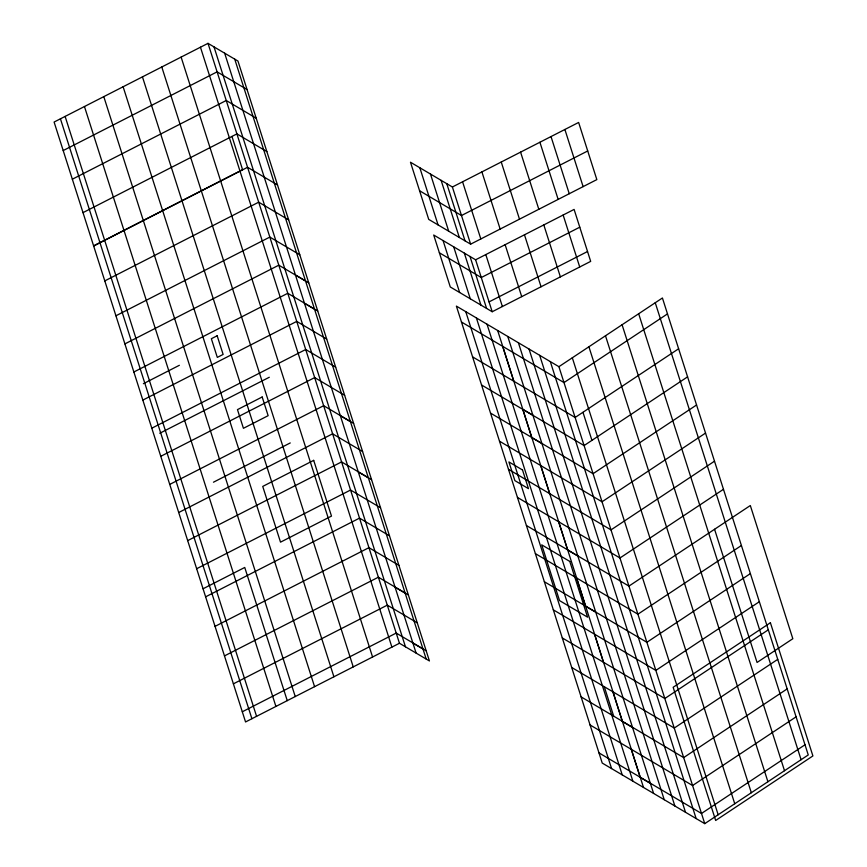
<?xml version="1.0" encoding="UTF-8"?>
<svg xmlns="http://www.w3.org/2000/svg" width="867" height="867" viewBox="0 0 867 867"><rect width="100%" height="100%" fill="white"/><g stroke="black" fill="none" stroke-linecap="round" stroke-linejoin="round"><path stroke-width="1.3" d="M558.912 366.687L662.421 297.988L808.25 754.951L704.752 823.65L602.229 763.068L456.389 306.116L558.912 366.687L704.752 823.65M667.492 313.887L563.983 382.575L461.461 322.004M678.623 348.772L575.124 417.471L472.602 356.89M687.585 376.842L584.087 445.573L481.575 385.002M696.559 404.987L593.061 473.685L490.538 413.104M705.532 433.088L602.023 501.787L499.511 441.205M714.506 461.19L610.997 529.889L508.474 469.318M723.468 489.302L619.97 557.99L517.447 497.42M741.415 545.506L637.906 614.204L535.383 553.623M750.378 573.607L646.869 642.306L544.357 581.735M759.351 601.72L655.842 670.408L553.319 609.837M768.314 629.821L664.816 698.52L562.293 637.939M777.742 659.353L674.244 728.052L571.721 667.482M787.171 688.897L683.662 757.595L581.107 696.884M796.09 716.836L692.581 785.524L590.059 724.953M804.999 744.775L701.501 813.463L598.978 752.892M208.004 43.35L54.101 122.052L245.556 721.962L399.459 643.26L429.425 660.957L237.959 61.048L208.004 43.35L399.459 643.26M63.193 150.565L217.108 71.853L247.062 89.561M72.34 179.209L226.244 100.496L256.199 118.205M83.004 212.632L236.908 133.897L266.863 151.595M93.614 245.86L242.576 169.694L231.966 136.466M93.658 246L247.561 167.298L277.516 184.996M104.788 280.897L258.702 202.184L288.657 219.893M115.929 315.783L269.832 237.081L299.787 254.779M124.891 343.896L278.806 265.183L308.76 282.891M452.39 187.001L578.625 122.453L596.843 179.61L470.629 244.158L428.721 219.394L410.481 162.237L452.39 187.001L470.629 244.158M133.865 371.997L287.768 293.295L317.734 310.993M587.728 150.956L461.493 215.515L419.574 190.751M143.38 383.691L179.371 365.289M142.838 400.099L296.742 321.397L326.696 339.095M475.615 259.786L574.106 209.424L590.687 261.379L492.196 311.741L450.287 286.977L433.706 235.022L475.615 259.786L492.196 311.741M151.801 428.2L305.715 349.499L335.67 367.207M159.777 433.262L269.301 377.253M579.774 227.187L481.283 277.548L439.374 252.785M160.774 456.313L314.678 377.6L344.643 395.309M489.053 301.889L587.544 251.517M169.737 484.415L323.651 405.713L353.606 423.41M213.466 482.204L290.261 442.939M178.71 512.516L332.614 433.814L362.579 451.512M187.684 540.618L341.587 461.916L371.542 479.624M196.646 568.73L350.561 490.028L380.515 507.726M203.051 588.78L244.743 567.452L287.248 700.644M205.62 596.832L359.523 518.13L389.489 535.828M215.049 626.364L368.952 547.662L398.907 565.371M224.477 655.907L378.38 577.205L408.335 594.903M233.386 683.846L387.3 605.144L417.255 622.842M242.305 711.774L396.208 633.073L426.174 650.781M295.365 274.947L305.607 280.995M532.999 415.358L522.758 409.311L531.774 437.575L542.016 443.633M304.382 303.212L314.623 309.27M526.421 525.521L628.933 586.103L750.323 505.537L792.828 638.719L757.064 662.464L714.56 529.271M340.265 415.629L350.506 421.687M577.899 556.05L567.657 550.003L558.63 521.728M358.201 471.843L368.442 477.89M595.835 612.254L585.593 606.206L576.566 577.931M394.994 587.132L405.236 593.18M632.628 727.543L622.387 721.496L612.904 691.79M412.822 643L423.063 649.047M650.456 783.41L640.214 777.363L631.252 749.261M655.257 302.746L801.086 759.709M638.665 313.756L784.505 770.72M564.883 129.476L583.123 186.633M622.083 324.767L767.913 781.731M551.011 136.574L569.251 193.72M605.491 335.778L751.331 792.731M539.913 142.253L558.153 199.399M563.138 215.027L579.72 266.982M588.91 346.778L734.739 803.742M520.579 152.137L538.819 209.283M543.804 224.921L560.385 276.876M572.318 357.789L718.158 814.752M583.003 412.378L591.933 440.328M501.245 162.021L519.485 219.178M524.47 234.805L541.051 286.76M550.317 361.604L696.147 818.567M481.911 171.915L500.151 229.061M505.136 244.689L521.717 296.644M539.675 355.318L685.504 812.281M529.033 349.033L674.873 805.996M518.401 342.747L664.23 799.71M462.577 181.799L480.817 238.945M485.802 254.573L502.383 306.528M507.759 336.461L653.588 793.424M497.658 330.5L643.498 787.453M502.654 346.312L513.838 381.372M540.694 465.514L549.721 493.789M594.513 634.145L603.53 662.421M446.787 183.696L465.026 240.842M470.012 256.469L486.593 308.424M604.299 686.751L613.673 716.12M441.108 180.336L459.347 237.493M464.333 253.121L480.914 305.076M487.026 324.215L632.856 781.167M430.465 174.05L448.705 231.207M453.701 246.835L470.282 298.79M476.384 317.929L622.224 774.881M419.834 167.764L438.073 224.921M443.059 240.549L459.64 292.504M465.752 311.643L611.582 768.596M234.74 59.151L426.196 659.061M224.651 53.18L416.106 653.089M214.008 46.894L405.463 646.804M200.45 47.208L391.906 647.129M181.116 57.103L372.572 657.013M161.782 66.987L353.237 666.896M142.448 76.87L333.903 676.78M123.114 86.754L314.569 686.675M103.791 96.649L295.246 696.559M84.457 106.533L275.912 706.442M65.123 116.416L256.578 716.326M60.43 118.812L251.896 718.721M770.395 622.744L673.16 687.282L715.665 820.475L812.899 755.937L770.395 622.744M217.162 335.757L211.353 338.726L217.314 357.399L223.122 354.43L217.162 335.757M262.181 396.988L237.471 409.625L243.432 428.309L268.141 415.672L262.181 396.988M313.691 460.355L262.734 486.42L280.518 542.157L331.487 516.093L313.691 460.355M522.508 469.968L508.918 461.938L514.879 480.621L528.469 488.652L522.508 469.968M569.782 561.426L541.734 544.855L559.529 600.593L587.566 617.163L569.782 561.426"/></g></svg>
